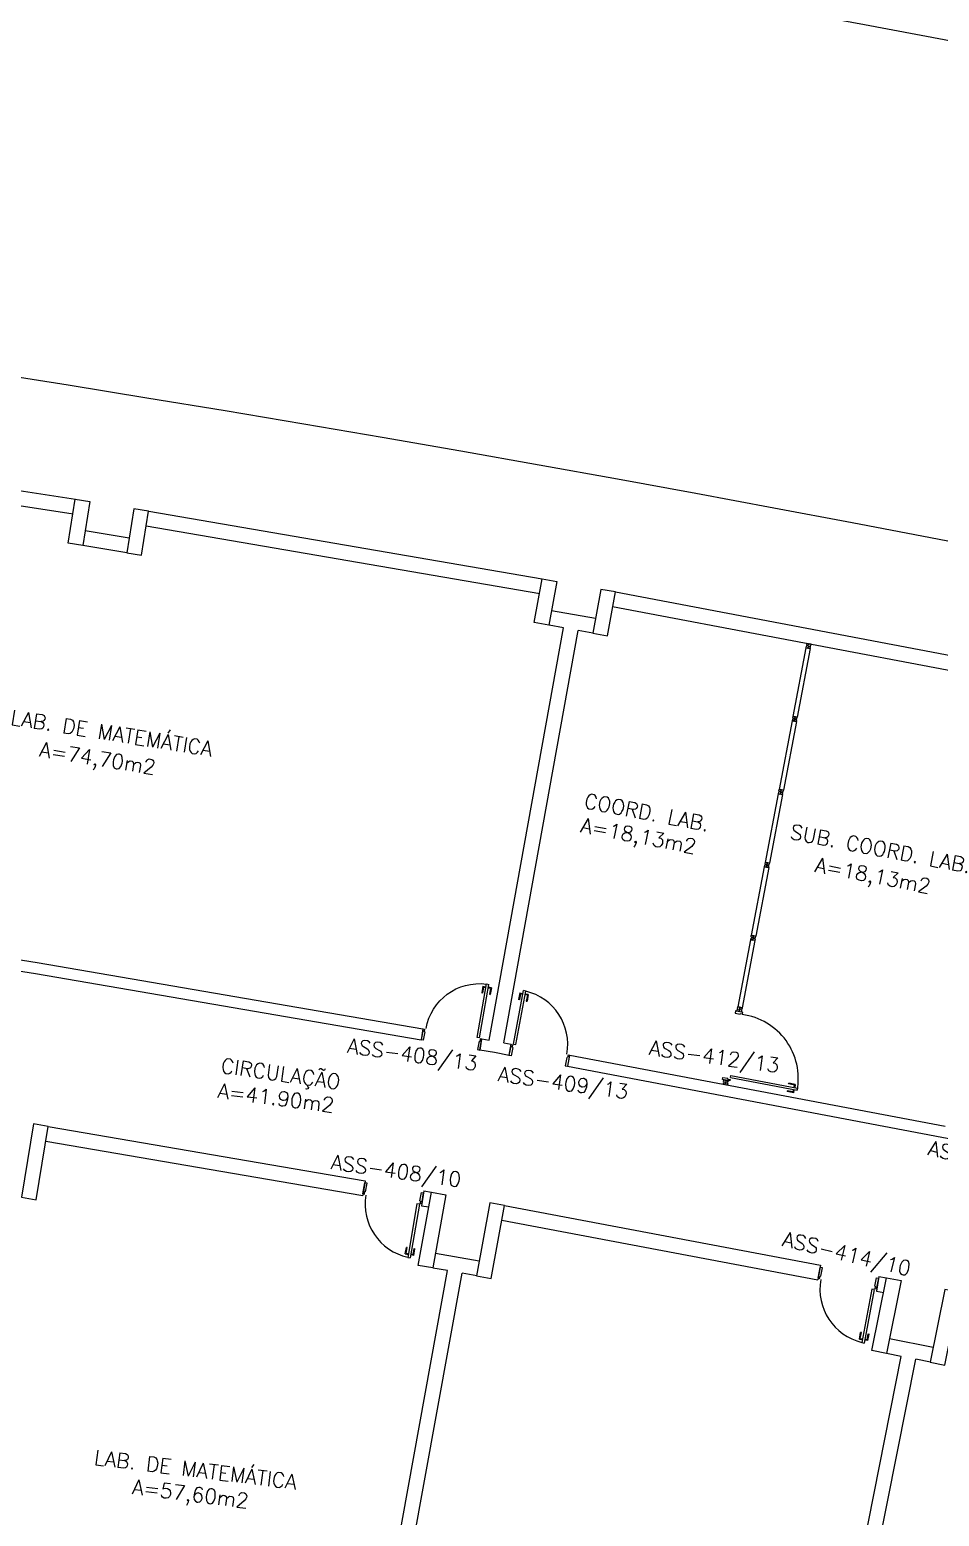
# Model space of a CAD drawing. Extents: x -152 to 150, y 325 to 437.
# Drawn here: x 59.63 to 71.87, y 356.26 to 376.26 of the extents above; entities that cross this region are included whole.
import ezdxf
from ezdxf.enums import TextEntityAlignment as Align

# ---------------------------------------------------------------- set-up
doc = ezdxf.new("R2010")
doc.units = 0
doc.header["$LTSCALE"] = 0.01
doc.header["$MEASUREMENT"] = 0
doc.layers.get('0').update_dxf_attribs({"linetype": 'CONTINUOUS'})
for name, color, linetype in [('ALV', 2, 'CONTINUOUS'), ('AREA', 2, 'CONTINUOUS'), ('DIV', 2, 'CONTINUOUS'), ('ESQ', 1, 'CONTINUOUS'), ('ESTR', 3, 'CONTINUOUS'), ('PISO', 1, 'CONTINUOUS'), ('TEXTO', 2, 'CONTINUOUS'), ('TEXTO-ENDEREÇO', 2, 'CONTINUOUS')]:
    doc.layers.add(name, color=color, linetype=linetype)
doc.styles.add('UNB-100', font='simplex.shx', dxfattribs={"height": 3})
doc.styles.add('UNB-100-1', font='simplex.shx', dxfattribs={"height": 0.2})

# ---------------------------------------------------------------- blocks, each defined once
blk = doc.blocks.new('PE80-SSC')
at = {"color": 2}
for p, q in [((0.075, 0), (-0.075, 0)), ((-0.075, -0.03), (-0.075, 0)), ((0.075, 0), (0.075, -0.02)), ((0.777, 0.01), (0.687, 0.01)), ((0.687, 0), (0.687, 0.01)), ((0.777, 0.01), (0.777, -0.03)), ((0.04, -0.03), (-0.075, -0.03)), ((0.075, -0.02), (0.04, -0.02)), ((0.04, -0.03), (0.04, -0.02)), ((0.085, -0.03), (0.817, -0.03)), ((0.085, -0.03), (0.085, -0.065)), ((0.085, -0.065), (0.817, -0.065)), ((0.767, 0), (0.687, 0)), ((0.767, -0.095), (0.687, -0.095)), ((0.687, -0.095), (0.687, -0.105)), ((0.777, -0.105), (0.687, -0.105)), ((0.767, 0), (0.767, -0.03)), ((0.767, -0.095), (0.767, -0.065)), ((0.777, -0.105), (0.777, -0.065)), ((0.817, -0.065), (0.817, -0.03)), ((0.04, -0.771), (-0.075, -0.771)), ((-0.075, -0.771), (-0.075, -0.801)), ((0.04, -0.771), (0.04, -0.781)), ((0.075, -0.781), (0.04, -0.781)), ((0.075, -0.801), (0.075, -0.781)), ((0.075, -0.801), (-0.075, -0.801)), ((0.075, -0.802), (-0.075, -0.802))]:
    blk.add_line(p, q, dxfattribs=at)
at = {"color": 1}
blk.add_arc((0.085, -0.03), 0.731, 270, 357.3429, dxfattribs=at)
blk = doc.blocks.new('PDV2D-SSC')
for p, q in [((-0.148, 0.925), (-0.108, 0.925)), ((-0.148, 0.925), (-0.148, 0.835)), ((-0.138, 0.835), (-0.148, 0.835)), ((-0.138, 0.915), (-0.108, 0.915)), ((-0.138, 0.915), (-0.138, 0.835)), ((-0.106, 0.965), (-0.076, 0.965)), ((-0.106, 0.05), (-0.106, 0.965)), ((-0.076, 0.05), (-0.076, 0.965)), ((-0.034, 0.925), (-0.074, 0.925)), ((-0.044, 0.915), (-0.074, 0.915)), ((-0.044, 0.915), (-0.044, 0.835)), ((-0.044, 0.835), (-0.034, 0.835)), ((-0.034, 0.925), (-0.034, 0.835)), ((-0.95, 0.05), (-0.97, 0.05)), ((-0.97, 0.05), (-0.97, 0.035)), ((-0.97, 0.035), (-0.97, -0.035)), ((-0.95, 0.02), (-0.95, 0.05)), ((-0.95, 0.02), (-0.94, 0.02)), ((-0.94, -0.05), (-0.94, 0.02)), ((-0.076, 0.05), (-0.106, 0.05)), ((-0.051, 0.02), (-0.061, 0.02)), ((-0.061, -0.05), (-0.061, 0.02)), ((-0.051, 0.05), (-0.031, 0.05)), ((-0.051, 0.02), (-0.051, 0.05)), ((-0.031, 0.05), (-0.031, -0.05)), ((-0.97, -0.035), (-0.97, -0.05)), ((-0.97, -0.05), (-0.94, -0.05)), ((-0.031, -0.05), (-0.061, -0.05))]:
    blk.add_line(p, q)
at = {"color": 1}
blk.add_arc((-0.076, 0.1), 0.865, 90, 183.3214, dxfattribs=at)
blk = doc.blocks.new('A$C73356FFD')
at = {"layer": 'DIV'}
for p, q in [((0.025, 0.03), (0.035, 0.03)), ((0.035, 0.03), (0.025, 0.03)), ((0.03, 0.025), (0.03, 0.035)), ((0.03, 0.035), (0.03, 0.025))]:
    blk.add_line(p, q, dxfattribs=at)
blk.add_lwpolyline([(0.009, 0.036), (0, 0.036), (0, 0.06), (0.022, 0.06), (0.022, 0.05), (0.038, 0.05), (0.038, 0.06), (0.06, 0.06), (0.06, 0.036), (0.05, 0.036), (0.05, 0.024), (0.06, 0.024), (0.06, 0), (0.038, 0), (0.038, 0.01), (0.022, 0.01), (0.022, 0), (0, 0), (0, 0.024), (0.009, 0.024)], close=True, dxfattribs=at)
blk = doc.blocks.new('A$C265F004B')
at = {"linetype": 'Continuous'}
blk.add_blockref('A$C73356FFD', (0, 0), dxfattribs=at)
blk = doc.blocks.new('DIVMT-SSC')
for p, q in [((0, 0.005), (0, -0.005)), ((0, -0.005), (0, 0.005)), ((-0.03, -0.03), (-0.03, -0.97)), ((0.006, -0.03), (-0.006, -0.03)), ((-0.005, 0), (0.005, 0)), ((0.005, 0), (-0.005, 0)), ((0.006, -0.02), (0.006, -0.03)), ((0.03, -0.03), (0.03, -0.97)), ((0.03, -0.97), (-0.03, -0.97)), ((-0.006, -0.98), (-0.006, -0.97)), ((-0.006, -0.98), (0.006, -0.98)), ((0.005, -0.97), (-0.005, -0.97)), ((0, -0.994), (0, -1.007)), ((0.006, -0.98), (0.006, -0.97)), ((0.006, -1.001), (-0.006, -1.001)), ((0, -1.02), (0, -1.021))]:
    blk.add_line(p, q)
blk.add_lwpolyline([(0.006, -0.02), (-0.006, -0.02), (0.006, -0.02), (0.006, -0.03), (0.03, -0.03), (0.03, -0.008), (0.02, -0.008), (0.02, 0.008), (0.03, 0.008), (0.03, 0.03), (0.006, 0.03), (0.006, 0.02), (-0.006, 0.02), (-0.006, 0.03), (-0.03, 0.03), (-0.03, 0.008), (-0.02, 0.008), (-0.02, -0.008), (-0.03, -0.008), (-0.03, -0.03), (-0.006, -0.03), (-0.006, -0.02), (-0.006, -0.03)])

msp = doc.modelspace()

# ---------------------------------------------------------------- linework, layer by layer
at = {"layer": 'ALV'}
for p, q in [((54.935, 370.766), (60.245, 369.946)), ((54.905, 370.568), (60.214, 369.748)), ((61.232, 369.785), (66.527, 368.874)), ((61.198, 369.588), (66.493, 368.677)), ((60.97, 369.422), (60.378, 369.519)), ((60.938, 369.225), (60.346, 369.321)), ((67.511, 368.697), (72.789, 367.696)), ((67.243, 368.338), (66.652, 368.445)), ((67.473, 368.5), (72.752, 367.5)), ((65.811, 362.666), (66.813, 368.213)), ((66.008, 362.631), (67.01, 368.177)), ((66.813, 368.213), (66.617, 368.248)), ((67.207, 368.142), (67.01, 368.177)), ((53.64, 364.652), (59.733, 363.711)), ((53.618, 364.504), (59.709, 363.563)), ((59.709, 363.563), (64.896, 362.671)), ((59.733, 363.711), (64.921, 362.819)), ((64.921, 362.817), (64.895, 362.67)), ((65.686, 362.535), (65.712, 362.683)), ((65.712, 362.683), (65.811, 362.666)), ((66.008, 362.631), (66.106, 362.612)), ((66.079, 362.464), (66.106, 362.612)), ((65.686, 362.535), (65.882, 362.502)), ((65.882, 362.502), (66.079, 362.464)), ((66.894, 362.461), (66.867, 362.313)), ((66.895, 362.462), (71.947, 361.505)), ((66.867, 362.315), (72.161, 361.312)), ((59.88, 361.504), (64.143, 360.771)), ((59.847, 361.307), (64.112, 360.574)), ((64.143, 360.771), (64.112, 360.574)), ((64.933, 360.636), (64.902, 360.436)), ((64.933, 360.636), (65.034, 360.618)), ((64.902, 360.436), (65, 360.421)), ((66.019, 360.44), (70.268, 359.635)), ((65.981, 360.244), (70.233, 359.438)), ((65.679, 359.689), (65.089, 359.795)), ((63.65, 350.706), (65.25, 359.563)), ((65.25, 359.563), (65.053, 359.598)), ((70.268, 359.635), (70.233, 359.438)), ((63.846, 350.671), (65.447, 359.527)), ((65.644, 359.492), (65.447, 359.527)), ((71.055, 359.486), (71.021, 359.287)), ((71.055, 359.486), (71.157, 359.466)), ((71.021, 359.287), (71.119, 359.27)), ((71.786, 358.526), (71.197, 358.643)), ((69.603, 349.58), (71.354, 358.408)), ((69.799, 349.541), (71.55, 358.369)), ((71.354, 358.408), (71.158, 358.447)), ((71.747, 358.33), (71.55, 358.369))]:
    msp.add_line(p, q, dxfattribs=at)
at = {"layer": 'DIV'}
for p, q in [((69.327, 364.016), (69.156, 363.113)), ((69.386, 364.005), (69.215, 363.102)), ((69.331, 364.038), (69.327, 364.016)), ((69.327, 364.016), (69.351, 364.012)), ((69.386, 364.005), (69.327, 364.016)), ((69.327, 364.016), (69.348, 364.013)), ((69.348, 364.013), (69.33, 364.016)), ((69.331, 364.038), (69.341, 364.036)), ((69.334, 364.054), (69.338, 364.075)), ((69.334, 364.054), (69.344, 364.052)), ((69.362, 364.071), (69.338, 364.075)), ((69.341, 364.036), (69.344, 364.052)), ((69.352, 364.021), (69.351, 364.012)), ((69.352, 364.021), (69.351, 364.012)), ((69.364, 364.019), (69.352, 364.021)), ((69.352, 364.021), (69.364, 364.019)), ((69.361, 364.01), (69.352, 364.012)), ((69.367, 364.039), (69.357, 364.041)), ((69.357, 364.041), (69.367, 364.039)), ((69.36, 364.062), (69.362, 364.071)), ((69.372, 364.059), (69.36, 364.062)), ((69.361, 364.035), (69.363, 364.045)), ((69.363, 364.045), (69.361, 364.035)), ((69.364, 364.019), (69.362, 364.01)), ((69.364, 364.019), (69.362, 364.01)), ((69.386, 364.005), (69.362, 364.01)), ((69.372, 364.059), (69.373, 364.069)), ((69.373, 364.069), (69.397, 364.064)), ((69.38, 364.029), (69.383, 364.044)), ((69.39, 364.027), (69.38, 364.029)), ((69.393, 364.043), (69.383, 364.044)), ((69.39, 364.027), (69.386, 364.005)), ((69.393, 364.043), (69.397, 364.064)), ((69.204, 363.043), (69.145, 363.054)), ((69.215, 363.102), (69.156, 363.113)), ((69.179, 363.109), (69.156, 363.113)), ((68.99, 362.076), (68.989, 362.075))]:
    msp.add_line(p, q, dxfattribs=at)
at = {"layer": 'ESTR'}
for points in [[(60.442, 369.914), (60.345, 369.322), (60.148, 369.354), (60.244, 369.946)], [(61.034, 369.817), (60.937, 369.225), (61.135, 369.193), (61.231, 369.785)], [(66.723, 368.839), (66.616, 368.248), (66.419, 368.284), (66.526, 368.874)], [(67.313, 368.732), (67.206, 368.142), (67.403, 368.106), (67.51, 368.697)], [(59.683, 361.537), (59.521, 360.55), (59.719, 360.517), (59.88, 361.504)], [(65.034, 360.618), (65.231, 360.583), (65.053, 359.599), (64.856, 359.634)], [(65.821, 360.476), (65.643, 359.492), (65.84, 359.456), (66.018, 360.44)], [(71.156, 359.467), (71.352, 359.428), (71.158, 358.447), (70.961, 358.486)], [(71.941, 359.311), (71.746, 358.33), (71.942, 358.291), (72.137, 359.272)]]:
    msp.add_lwpolyline(points, close=True, dxfattribs=at)
at = {"layer": 'PISO'}
for radius, end in [(382.359, 90.01762), (375.744, 90.01793)]:
    msp.add_arc((0.463, 0.506), radius, 69.08957, end, dxfattribs=at)

# ---------------------------------------------------------------- block references
at = {"layer": 'DIV'}
for name, p, rotation in [('DIVMT-SSC', (70.107, 367.97), 349.2683999999629), ('DIVMT-SSC', (69.921, 366.988), 349.2683999999629), ('DIVMT-SSC', (69.734, 366.005), 349.2683999999629), ('DIVMT-SSC', (69.548, 365.023), 349.2683999999629), ('PDV2D-SSC', (68.993, 362.095), 259.268400000001), ('A$C265F004B', (69.145, 363.054), 349.2683999999695), ('A$C265F004B', (68.969, 362.13), 259.268400000001)]:
    msp.add_blockref(name, p, dxfattribs=dict(at, rotation=rotation))
at = {"layer": 'ESQ', "xscale": -1, "rotation": 260.1099207271698}
msp.add_blockref('PE80-SSC', (65.698, 362.606), dxfattribs=at)
at = {"layer": 'ESQ'}
for p, rotation in [((66.092, 362.534), 79.40231341915491), ((64.917, 360.536), 260.3780792728244), ((71.038, 359.386), 259.402479272825)]:
    msp.add_blockref('PE80-SSC', p, dxfattribs=dict(at, rotation=rotation))

# ---------------------------------------------------------------- texts
at = {"layer": 'AREA', "style": 'UNB-100'}
for s, rotation, p in [('A=74,70m2', 350.9449, (59.751, 366.484)), ('A=18,13m2', 349.1319, (67.028, 365.466)), ('A=18,13m2', 349.0946, (70.181, 364.933)), ('A=41.90m2', 352.7016, (62.15, 361.889)), ('A=57,60m2', 352.9488, (60.999, 356.557))]:
    msp.add_text(s, height=0.2, rotation=rotation, dxfattribs=at).set_placement(p)
at = {"layer": 'TEXTO', "style": 'UNB-100'}
for s, rotation, p in [('LAB. DE MATEMÁTICA', 350.9449, (59.363, 366.914)), ('COORD. LAB.', 349.1319, (67.076, 365.793)), ('SUB. COORD. LAB.', 349.0946, (69.846, 365.376)), ('CIRCULAÇÃO', 351.9719, (62.193, 362.227)), ('LAB. DE MATEMÁTICA', 352.9488, (60.487, 356.954))]:
    msp.add_text(s, height=0.2, rotation=rotation, dxfattribs=at).set_placement(p)
at = {"layer": 'TEXTO-ENDEREÇO', "style": 'UNB-100-1'}
for s, rotation, p in [('ASS-408/13', 352.0692, (64.766, 362.372)), ('ASS-412/13', 352.0692, (68.827, 362.345)), ('ASS-409/13', 352.0692, (66.794, 361.992)), ('ASS-415/13', 346.4885, (72.559, 360.916)), ('ASS-408/10', 352.0692, (64.546, 360.807)), ('ASS-414/10', 346.4885, (70.599, 359.693))]:
    msp.add_text(s, height=0.2, rotation=rotation, dxfattribs=at).set_placement(p, align=Align.CENTER)

doc.saveas('drawing.dxf')
